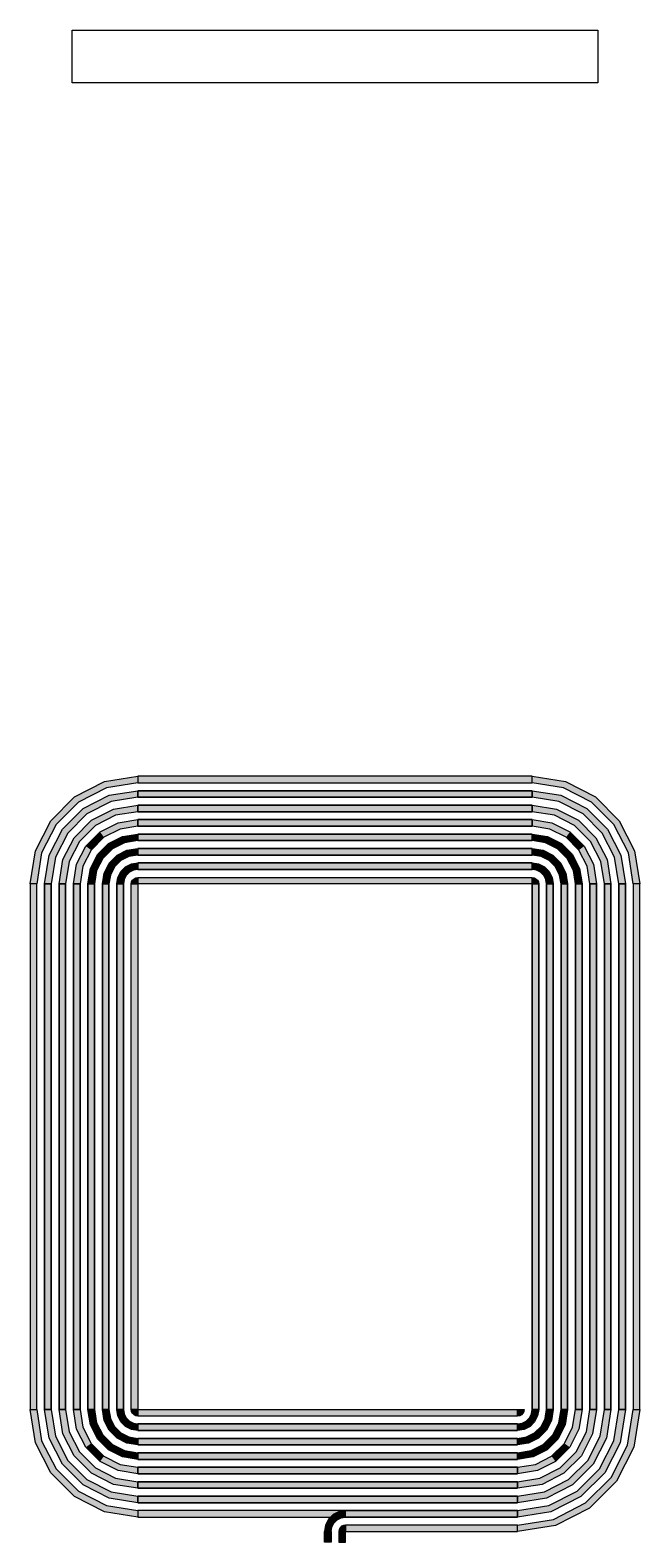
# Model space of a CAD drawing. Extents: x -200 to 7200, y -200 to 2100.
# Drawn here: x 3384 to 3616, y 1526 to 2100 of the extents above; entities that cross this region are included whole.
import ezdxf

# ---------------------------------------------------------------- set-up
doc = ezdxf.new("R2010")
doc.units = 0
doc.header["$MEASUREMENT"] = 0
doc.layers.get('0').update_dxf_attribs({"linetype": 'CONTINUOUS'})
doc.layers.add('GAP', color=1, linetype='CONTINUOUS')

# ---------------------------------------------------------------- blocks, each defined once
blk = doc.blocks.new('R2C1B')
for points in [[(3384, 1775), (3386.01, 1787.67), (3391.83, 1799.1), (3400.9, 1808.17), (3412.33, 1813.99), (3425, 1816), (3425, 1813.5), (3413.1, 1811.62), (3402.37, 1806.15), (3393.85, 1797.63), (3388.38, 1786.9), (3386.5, 1775), (3384, 1775)], [(3425, 1813.5), (3575, 1813.5), (3575, 1816), (3425, 1816), (3425, 1813.5)], [(3575, 1816), (3587.67, 1813.99), (3599.1, 1808.17), (3608.17, 1799.1), (3613.99, 1787.67), (3616, 1775), (3613.5, 1775), (3611.62, 1786.9), (3606.15, 1797.63), (3597.63, 1806.15), (3586.9, 1811.62), (3575, 1813.5), (3575, 1816)], [(3389.5, 1775), (3391.24, 1785.97), (3396.28, 1795.87), (3404.13, 1803.72), (3414.03, 1808.76), (3425, 1810.5), (3425, 1808), (3414.8, 1806.38), (3405.6, 1801.7), (3398.3, 1794.4), (3393.62, 1785.2), (3392, 1775), (3389.5, 1775)], [(3389.5, 1775), (3391.24, 1785.97), (3396.28, 1795.87), (3404.13, 1803.72), (3414.03, 1808.76), (3425, 1810.5), (3425, 1808), (3414.8, 1806.38), (3405.6, 1801.7), (3398.3, 1794.4), (3393.62, 1785.2), (3392, 1775), (3389.5, 1775)], [(3425, 1808), (3575, 1808), (3575, 1810.5), (3425, 1810.5), (3425, 1808)], [(3425, 1810.5), (3575, 1810.5), (3575, 1808), (3425, 1808), (3425, 1810.5)], [(3575, 1810.5), (3585.97, 1808.76), (3595.87, 1803.72), (3603.72, 1795.87), (3608.76, 1785.97), (3610.5, 1775), (3608, 1775), (3606.38, 1785.2), (3601.7, 1794.4), (3594.4, 1801.7), (3585.2, 1806.38), (3575, 1808), (3575, 1810.5)], [(3575, 1810.5), (3585.97, 1808.76), (3595.87, 1803.72), (3603.72, 1795.87), (3608.76, 1785.97), (3610.5, 1775), (3608, 1775), (3606.38, 1785.2), (3601.7, 1794.4), (3594.4, 1801.7), (3585.2, 1806.38), (3575, 1808), (3575, 1810.5)], [(3395, 1775), (3396.47, 1784.27), (3400.73, 1792.63), (3407.37, 1799.27), (3415.73, 1803.53), (3425, 1805), (3425, 1802.5), (3416.5, 1801.15), (3408.84, 1797.25), (3402.75, 1791.16), (3398.85, 1783.5), (3397.5, 1775), (3395, 1775)], [(3395, 1775), (3396.47, 1784.27), (3400.73, 1792.63), (3407.37, 1799.27), (3415.73, 1803.53), (3425, 1805), (3425, 1802.5), (3416.5, 1801.15), (3408.84, 1797.25), (3402.75, 1791.16), (3398.85, 1783.5), (3397.5, 1775), (3395, 1775)], [(3425, 1802.5), (3575, 1802.5), (3575, 1805), (3425, 1805), (3425, 1802.5)], [(3425, 1805), (3575, 1805), (3575, 1802.5), (3425, 1802.5), (3425, 1805)], [(3575, 1805), (3584.27, 1803.53), (3592.63, 1799.27), (3599.27, 1792.63), (3603.53, 1784.27), (3605, 1775), (3602.5, 1775), (3601.15, 1783.5), (3597.25, 1791.16), (3591.16, 1797.25), (3583.5, 1801.15), (3575, 1802.5), (3575, 1805)], [(3575, 1805), (3584.27, 1803.53), (3592.63, 1799.27), (3599.27, 1792.63), (3603.53, 1784.27), (3605, 1775), (3602.5, 1775), (3601.15, 1783.5), (3597.25, 1791.16), (3591.16, 1797.25), (3583.5, 1801.15), (3575, 1802.5), (3575, 1805)], [(3400.5, 1775), (3401.7, 1782.57), (3405.18, 1789.4), (3410.6, 1794.82), (3417.43, 1798.3), (3425, 1799.5), (3425, 1797), (3418.2, 1795.92), (3412.07, 1792.8), (3407.2, 1787.93), (3404.08, 1781.8), (3403, 1775), (3400.5, 1775)], [(3400.5, 1775), (3401.7, 1782.57), (3405.18, 1789.4), (3410.6, 1794.82), (3417.43, 1798.3), (3425, 1799.5), (3425, 1797), (3418.2, 1795.92), (3412.07, 1792.8), (3407.2, 1787.93), (3404.08, 1781.8), (3403, 1775), (3400.5, 1775)], [(3425, 1797), (3575, 1797), (3575, 1799.5), (3425, 1799.5), (3425, 1797)], [(3425, 1799.5), (3575, 1799.5), (3575, 1797), (3425, 1797), (3425, 1799.5)], [(3575, 1799.5), (3582.57, 1798.3), (3589.4, 1794.82), (3594.82, 1789.4), (3598.3, 1782.57), (3599.5, 1775), (3597, 1775), (3595.92, 1781.8), (3592.8, 1787.93), (3587.93, 1792.8), (3581.8, 1795.92), (3575, 1797), (3575, 1799.5)], [(3575, 1799.5), (3582.57, 1798.3), (3589.4, 1794.82), (3594.82, 1789.4), (3598.3, 1782.57), (3599.5, 1775), (3597, 1775), (3595.92, 1781.8), (3592.8, 1787.93), (3587.93, 1792.8), (3581.8, 1795.92), (3575, 1797), (3575, 1799.5)], [(3406, 1775), (3406.93, 1780.87), (3409.63, 1786.17), (3413.83, 1790.37), (3419.13, 1793.07), (3425, 1794), (3425, 1791.5), (3419.9, 1790.69), (3415.3, 1788.35), (3411.65, 1784.7), (3409.31, 1780.1), (3408.5, 1775), (3406, 1775)], [(3406, 1775), (3406.93, 1780.87), (3409.63, 1786.17), (3413.83, 1790.37), (3419.13, 1793.07), (3425, 1794), (3425, 1791.5), (3419.9, 1790.69), (3415.3, 1788.35), (3411.65, 1784.7), (3409.31, 1780.1), (3408.5, 1775), (3406, 1775)], [(3425, 1791.5), (3575, 1791.5), (3575, 1794), (3425, 1794), (3425, 1791.5)], [(3425, 1794), (3575, 1794), (3575, 1791.5), (3425, 1791.5), (3425, 1794)], [(3575, 1794), (3580.87, 1793.07), (3586.17, 1790.37), (3590.37, 1786.17), (3593.07, 1780.87), (3594, 1775), (3591.5, 1775), (3590.69, 1780.1), (3588.35, 1784.7), (3584.7, 1788.35), (3580.1, 1790.69), (3575, 1791.5), (3575, 1794)], [(3575, 1794), (3580.87, 1793.07), (3586.17, 1790.37), (3590.37, 1786.17), (3593.07, 1780.87), (3594, 1775), (3591.5, 1775), (3590.69, 1780.1), (3588.35, 1784.7), (3584.7, 1788.35), (3580.1, 1790.69), (3575, 1791.5), (3575, 1794)], [(3411.5, 1775), (3412.16, 1779.17), (3414.08, 1782.94), (3417.06, 1785.92), (3420.83, 1787.84), (3425, 1788.5), (3425, 1786), (3421.6, 1785.46), (3418.53, 1783.9), (3416.1, 1781.47), (3414.54, 1778.4), (3414, 1775), (3411.5, 1775)], [(3411.5, 1775), (3412.16, 1779.17), (3414.08, 1782.94), (3417.06, 1785.92), (3420.83, 1787.84), (3425, 1788.5), (3425, 1786), (3421.6, 1785.46), (3418.53, 1783.9), (3416.1, 1781.47), (3414.54, 1778.4), (3414, 1775), (3411.5, 1775)], [(3425, 1786), (3575, 1786), (3575, 1788.5), (3425, 1788.5), (3425, 1786)], [(3425, 1788.5), (3575, 1788.5), (3575, 1786), (3425, 1786), (3425, 1788.5)], [(3575, 1788.5), (3579.17, 1787.84), (3582.94, 1785.92), (3585.92, 1782.94), (3587.84, 1779.17), (3588.5, 1775), (3586, 1775), (3585.46, 1778.4), (3583.9, 1781.47), (3581.47, 1783.9), (3578.4, 1785.46), (3575, 1786), (3575, 1788.5)], [(3575, 1788.5), (3579.17, 1787.84), (3582.94, 1785.92), (3585.92, 1782.94), (3587.84, 1779.17), (3588.5, 1775), (3586, 1775), (3585.46, 1778.4), (3583.9, 1781.47), (3581.47, 1783.9), (3578.4, 1785.46), (3575, 1786), (3575, 1788.5)], [(3417, 1775), (3417.39, 1777.47), (3418.53, 1779.7), (3420.3, 1781.47), (3422.53, 1782.61), (3425, 1783), (3425, 1780.5), (3423.3, 1780.23), (3421.77, 1779.45), (3420.55, 1778.23), (3419.77, 1776.7), (3419.5, 1775), (3417, 1775)], [(3417, 1775), (3417.39, 1777.47), (3418.53, 1779.7), (3420.3, 1781.47), (3422.53, 1782.61), (3425, 1783), (3425, 1780.5), (3423.3, 1780.23), (3421.77, 1779.45), (3420.55, 1778.23), (3419.77, 1776.7), (3419.5, 1775), (3417, 1775)], [(3425, 1780.5), (3575, 1780.5), (3575, 1783), (3425, 1783), (3425, 1780.5)], [(3425, 1783), (3575, 1783), (3575, 1780.5), (3425, 1780.5), (3425, 1783)], [(3575, 1783), (3577.47, 1782.61), (3579.7, 1781.47), (3581.47, 1779.7), (3582.61, 1777.47), (3583, 1775), (3580.5, 1775), (3580.23, 1776.7), (3579.45, 1778.23), (3578.23, 1779.45), (3576.7, 1780.23), (3575, 1780.5), (3575, 1783)], [(3575, 1783), (3577.47, 1782.61), (3579.7, 1781.47), (3581.47, 1779.7), (3582.61, 1777.47), (3583, 1775), (3580.5, 1775), (3580.23, 1776.7), (3579.45, 1778.23), (3578.23, 1779.45), (3576.7, 1780.23), (3575, 1780.5), (3575, 1783)], [(3386.5, 1575), (3386.5, 1775), (3384, 1775), (3384, 1575), (3386.5, 1575)], [(3392, 1575), (3392, 1775), (3389.5, 1775), (3389.5, 1575), (3392, 1575)], [(3389.5, 1575), (3389.5, 1775), (3392, 1775), (3392, 1575), (3389.5, 1575)], [(3397.5, 1575), (3397.5, 1775), (3395, 1775), (3395, 1575), (3397.5, 1575)], [(3395, 1575), (3395, 1775), (3397.5, 1775), (3397.5, 1575), (3395, 1575)], [(3403, 1575), (3403, 1775), (3400.5, 1775), (3400.5, 1575), (3403, 1575)], [(3400.5, 1575), (3400.5, 1775), (3403, 1775), (3403, 1575), (3400.5, 1575)], [(3408.5, 1575), (3408.5, 1775), (3406, 1775), (3406, 1575), (3408.5, 1575)], [(3406, 1575), (3406, 1775), (3408.5, 1775), (3408.5, 1575), (3406, 1575)], [(3414, 1575), (3414, 1775), (3411.5, 1775), (3411.5, 1575), (3414, 1575)], [(3411.5, 1575), (3411.5, 1775), (3414, 1775), (3414, 1575), (3411.5, 1575)], [(3419.5, 1575), (3419.5, 1775), (3417, 1775), (3417, 1575), (3419.5, 1575)], [(3417, 1575), (3417, 1775), (3419.5, 1775), (3419.5, 1575), (3417, 1575)], [(3422.5, 1775), (3422.62, 1775.77), (3422.98, 1776.47), (3423.53, 1777.02), (3424.23, 1777.38), (3425, 1777.5), (3425, 1775), (3425, 1775), (3425, 1775), (3425, 1775), (3425, 1775), (3425, 1775), (3422.5, 1775)], [(3425, 1775), (3425, 1575), (3422.5, 1575), (3422.5, 1775), (3425, 1775)], [(3422.5, 1575), (3422.5, 1775), (3425, 1775), (3425, 1575), (3422.5, 1575)], [(3425, 1777.5), (3575, 1777.5), (3575, 1775), (3425, 1775), (3425, 1777.5)], [(3575, 1777.5), (3575.77, 1777.38), (3576.47, 1777.02), (3577.02, 1776.47), (3577.38, 1775.77), (3577.5, 1775), (3575, 1775), (3575, 1775), (3575, 1775), (3575, 1775), (3575, 1775), (3575, 1775), (3575, 1777.5)], [(3575, 1775), (3575, 1575), (3577.5, 1575), (3577.5, 1775), (3575, 1775)], [(3577.5, 1775), (3577.5, 1575), (3575, 1575), (3575, 1775), (3577.5, 1775)], [(3580.5, 1775), (3580.5, 1575), (3583, 1575), (3583, 1775), (3580.5, 1775)], [(3583, 1775), (3583, 1575), (3580.5, 1575), (3580.5, 1775), (3583, 1775)], [(3586, 1775), (3586, 1575), (3588.5, 1575), (3588.5, 1775), (3586, 1775)], [(3588.5, 1775), (3588.5, 1575), (3586, 1575), (3586, 1775), (3588.5, 1775)], [(3591.5, 1775), (3591.5, 1575), (3594, 1575), (3594, 1775), (3591.5, 1775)], [(3594, 1775), (3594, 1575), (3591.5, 1575), (3591.5, 1775), (3594, 1775)], [(3597, 1775), (3597, 1575), (3599.5, 1575), (3599.5, 1775), (3597, 1775)], [(3599.5, 1775), (3599.5, 1575), (3597, 1575), (3597, 1775), (3599.5, 1775)], [(3602.5, 1775), (3602.5, 1575), (3605, 1575), (3605, 1775), (3602.5, 1775)], [(3605, 1775), (3605, 1575), (3602.5, 1575), (3602.5, 1775), (3605, 1775)], [(3608, 1775), (3608, 1575), (3610.5, 1575), (3610.5, 1775), (3608, 1775)], [(3610.5, 1775), (3610.5, 1575), (3608, 1575), (3608, 1775), (3610.5, 1775)], [(3613.5, 1775), (3613.5, 1575), (3616, 1575), (3616, 1775), (3613.5, 1775)], [(3425, 1534), (3412.33, 1536.01), (3400.9, 1541.83), (3391.83, 1550.9), (3386.01, 1562.33), (3384, 1575), (3386.5, 1575), (3388.38, 1563.1), (3393.85, 1552.37), (3402.37, 1543.85), (3413.1, 1538.38), (3425, 1536.5), (3425, 1534)], [(3425, 1539.5), (3414.03, 1541.24), (3404.13, 1546.28), (3396.28, 1554.13), (3391.24, 1564.03), (3389.5, 1575), (3392, 1575), (3393.62, 1564.8), (3398.3, 1555.6), (3405.6, 1548.3), (3414.8, 1543.62), (3425, 1542), (3425, 1539.5)], [(3425, 1539.5), (3414.03, 1541.24), (3404.13, 1546.28), (3396.28, 1554.13), (3391.24, 1564.03), (3389.5, 1575), (3392, 1575), (3393.62, 1564.8), (3398.3, 1555.6), (3405.6, 1548.3), (3414.8, 1543.62), (3425, 1542), (3425, 1539.5)], [(3425, 1545), (3415.73, 1546.47), (3407.37, 1550.73), (3400.73, 1557.37), (3396.47, 1565.73), (3395, 1575), (3397.5, 1575), (3398.85, 1566.5), (3402.75, 1558.84), (3408.84, 1552.75), (3416.5, 1548.85), (3425, 1547.5), (3425, 1545)], [(3425, 1545), (3415.73, 1546.47), (3407.37, 1550.73), (3400.73, 1557.37), (3396.47, 1565.73), (3395, 1575), (3397.5, 1575), (3398.85, 1566.5), (3402.75, 1558.84), (3408.84, 1552.75), (3416.5, 1548.85), (3425, 1547.5), (3425, 1545)], [(3425, 1550.5), (3417.43, 1551.7), (3410.6, 1555.18), (3405.18, 1560.6), (3401.7, 1567.43), (3400.5, 1575), (3403, 1575), (3404.08, 1568.2), (3407.2, 1562.07), (3412.07, 1557.2), (3418.2, 1554.08), (3425, 1553), (3425, 1550.5)], [(3425, 1550.5), (3417.43, 1551.7), (3410.6, 1555.18), (3405.18, 1560.6), (3401.7, 1567.43), (3400.5, 1575), (3403, 1575), (3404.08, 1568.2), (3407.2, 1562.07), (3412.07, 1557.2), (3418.2, 1554.08), (3425, 1553), (3425, 1550.5)], [(3425, 1556), (3419.13, 1556.93), (3413.83, 1559.63), (3409.63, 1563.83), (3406.93, 1569.13), (3406, 1575), (3408.5, 1575), (3409.31, 1569.9), (3411.65, 1565.3), (3415.3, 1561.65), (3419.9, 1559.31), (3425, 1558.5), (3425, 1556)], [(3425, 1556), (3419.13, 1556.93), (3413.83, 1559.63), (3409.63, 1563.83), (3406.93, 1569.13), (3406, 1575), (3408.5, 1575), (3409.31, 1569.9), (3411.65, 1565.3), (3415.3, 1561.65), (3419.9, 1559.31), (3425, 1558.5), (3425, 1556)], [(3425, 1561.5), (3420.83, 1562.16), (3417.06, 1564.08), (3414.08, 1567.06), (3412.16, 1570.83), (3411.5, 1575), (3414, 1575), (3414.54, 1571.6), (3416.1, 1568.53), (3418.53, 1566.1), (3421.6, 1564.54), (3425, 1564), (3425, 1561.5)], [(3425, 1561.5), (3420.83, 1562.16), (3417.06, 1564.08), (3414.08, 1567.06), (3412.16, 1570.83), (3411.5, 1575), (3414, 1575), (3414.54, 1571.6), (3416.1, 1568.53), (3418.53, 1566.1), (3421.6, 1564.54), (3425, 1564), (3425, 1561.5)], [(3425, 1567), (3422.53, 1567.39), (3420.3, 1568.53), (3418.53, 1570.3), (3417.39, 1572.53), (3417, 1575), (3419.5, 1575), (3419.77, 1573.3), (3420.55, 1571.77), (3421.77, 1570.55), (3423.3, 1569.77), (3425, 1569.5), (3425, 1567)], [(3425, 1567), (3422.53, 1567.39), (3420.3, 1568.53), (3418.53, 1570.3), (3417.39, 1572.53), (3417, 1575), (3419.5, 1575), (3419.77, 1573.3), (3420.55, 1571.77), (3421.77, 1570.55), (3423.3, 1569.77), (3425, 1569.5), (3425, 1567)], [(3425, 1572.5), (3424.23, 1572.62), (3423.53, 1572.98), (3422.98, 1573.53), (3422.62, 1574.23), (3422.5, 1575), (3425, 1575), (3425, 1575), (3425, 1575), (3425, 1575), (3425, 1575), (3425, 1575), (3425, 1572.5)], [(3569.5, 1572.5), (3425, 1572.5), (3425, 1575), (3569.5, 1575), (3569.5, 1572.5)], [(3577.5, 1575), (3577.11, 1572.53), (3575.97, 1570.3), (3574.2, 1568.53), (3571.97, 1567.39), (3569.5, 1567), (3569.5, 1569.5), (3571.2, 1569.77), (3572.73, 1570.55), (3573.95, 1571.77), (3574.73, 1573.3), (3575, 1575), (3577.5, 1575)], [(3572, 1575), (3571.88, 1574.23), (3571.52, 1573.53), (3570.97, 1572.98), (3570.27, 1572.62), (3569.5, 1572.5), (3569.5, 1575), (3569.5, 1575), (3569.5, 1575), (3569.5, 1575), (3569.5, 1575), (3569.5, 1575), (3572, 1575)], [(3583, 1575), (3582.34, 1570.83), (3580.42, 1567.06), (3577.44, 1564.08), (3573.67, 1562.16), (3569.5, 1561.5), (3569.5, 1564), (3572.9, 1564.54), (3575.97, 1566.1), (3578.4, 1568.53), (3579.96, 1571.6), (3580.5, 1575), (3583, 1575)], [(3577.5, 1575), (3577.11, 1572.53), (3575.97, 1570.3), (3574.2, 1568.53), (3571.97, 1567.39), (3569.5, 1567), (3569.5, 1569.5), (3571.2, 1569.77), (3572.73, 1570.55), (3573.95, 1571.77), (3574.73, 1573.3), (3575, 1575), (3577.5, 1575)], [(3588.5, 1575), (3587.57, 1569.13), (3584.87, 1563.83), (3580.67, 1559.63), (3575.37, 1556.93), (3569.5, 1556), (3569.5, 1558.5), (3574.6, 1559.31), (3579.2, 1561.65), (3582.85, 1565.3), (3585.19, 1569.9), (3586, 1575), (3588.5, 1575)], [(3583, 1575), (3582.34, 1570.83), (3580.42, 1567.06), (3577.44, 1564.08), (3573.67, 1562.16), (3569.5, 1561.5), (3569.5, 1564), (3572.9, 1564.54), (3575.97, 1566.1), (3578.4, 1568.53), (3579.96, 1571.6), (3580.5, 1575), (3583, 1575)], [(3594, 1575), (3592.8, 1567.43), (3589.32, 1560.6), (3583.9, 1555.18), (3577.07, 1551.7), (3569.5, 1550.5), (3569.5, 1553), (3576.3, 1554.08), (3582.43, 1557.2), (3587.3, 1562.07), (3590.42, 1568.2), (3591.5, 1575), (3594, 1575)], [(3588.5, 1575), (3587.57, 1569.13), (3584.87, 1563.83), (3580.67, 1559.63), (3575.37, 1556.93), (3569.5, 1556), (3569.5, 1558.5), (3574.6, 1559.31), (3579.2, 1561.65), (3582.85, 1565.3), (3585.19, 1569.9), (3586, 1575), (3588.5, 1575)], [(3599.5, 1575), (3598.03, 1565.73), (3593.77, 1557.37), (3587.13, 1550.73), (3578.77, 1546.47), (3569.5, 1545), (3569.5, 1547.5), (3578, 1548.85), (3585.66, 1552.75), (3591.75, 1558.84), (3595.65, 1566.5), (3597, 1575), (3599.5, 1575)], [(3594, 1575), (3592.8, 1567.43), (3589.32, 1560.6), (3583.9, 1555.18), (3577.07, 1551.7), (3569.5, 1550.5), (3569.5, 1553), (3576.3, 1554.08), (3582.43, 1557.2), (3587.3, 1562.07), (3590.42, 1568.2), (3591.5, 1575), (3594, 1575)], [(3605, 1575), (3603.26, 1564.03), (3598.22, 1554.13), (3590.37, 1546.28), (3580.47, 1541.24), (3569.5, 1539.5), (3569.5, 1542), (3579.7, 1543.62), (3588.9, 1548.3), (3596.2, 1555.6), (3600.88, 1564.8), (3602.5, 1575), (3605, 1575)], [(3599.5, 1575), (3598.03, 1565.73), (3593.77, 1557.37), (3587.13, 1550.73), (3578.77, 1546.47), (3569.5, 1545), (3569.5, 1547.5), (3578, 1548.85), (3585.66, 1552.75), (3591.75, 1558.84), (3595.65, 1566.5), (3597, 1575), (3599.5, 1575)], [(3610.5, 1575), (3608.49, 1562.33), (3602.67, 1550.9), (3593.6, 1541.83), (3582.17, 1536.01), (3569.5, 1534), (3569.5, 1536.5), (3581.4, 1538.38), (3592.13, 1543.85), (3600.65, 1552.37), (3606.12, 1563.1), (3608, 1575), (3610.5, 1575)], [(3605, 1575), (3603.26, 1564.03), (3598.22, 1554.13), (3590.37, 1546.28), (3580.47, 1541.24), (3569.5, 1539.5), (3569.5, 1542), (3579.7, 1543.62), (3588.9, 1548.3), (3596.2, 1555.6), (3600.88, 1564.8), (3602.5, 1575), (3605, 1575)], [(3616, 1575), (3613.72, 1560.63), (3607.12, 1547.67), (3596.83, 1537.38), (3583.87, 1530.78), (3569.5, 1528.5), (3569.5, 1531), (3583.1, 1533.15), (3595.36, 1539.4), (3605.1, 1549.14), (3611.35, 1561.4), (3613.5, 1575), (3616, 1575)], [(3610.5, 1575), (3608.49, 1562.33), (3602.67, 1550.9), (3593.6, 1541.83), (3582.17, 1536.01), (3569.5, 1534), (3569.5, 1536.5), (3581.4, 1538.38), (3592.13, 1543.85), (3600.65, 1552.37), (3606.12, 1563.1), (3608, 1575), (3610.5, 1575)], [(3569.5, 1569.5), (3425, 1569.5), (3425, 1567), (3569.5, 1567), (3569.5, 1569.5)], [(3569.5, 1567), (3425, 1567), (3425, 1569.5), (3569.5, 1569.5), (3569.5, 1567)], [(3569.5, 1564), (3425, 1564), (3425, 1561.5), (3569.5, 1561.5), (3569.5, 1564)], [(3569.5, 1561.5), (3425, 1561.5), (3425, 1564), (3569.5, 1564), (3569.5, 1561.5)], [(3569.5, 1558.5), (3425, 1558.5), (3425, 1556), (3569.5, 1556), (3569.5, 1558.5)], [(3569.5, 1556), (3425, 1556), (3425, 1558.5), (3569.5, 1558.5), (3569.5, 1556)], [(3569.5, 1553), (3425, 1553), (3425, 1550.5), (3569.5, 1550.5), (3569.5, 1553)], [(3569.5, 1550.5), (3425, 1550.5), (3425, 1553), (3569.5, 1553), (3569.5, 1550.5)], [(3569.5, 1547.5), (3425, 1547.5), (3425, 1545), (3569.5, 1545), (3569.5, 1547.5)], [(3569.5, 1545), (3425, 1545), (3425, 1547.5), (3569.5, 1547.5), (3569.5, 1545)], [(3569.5, 1542), (3425, 1542), (3425, 1539.5), (3569.5, 1539.5), (3569.5, 1542)], [(3569.5, 1539.5), (3425, 1539.5), (3425, 1542), (3569.5, 1542), (3569.5, 1539.5)], [(3569.5, 1536.5), (3425, 1536.5), (3425, 1534), (3569.5, 1534), (3569.5, 1536.5)], [(3504, 1536.5), (3501.53, 1536.11), (3499.3, 1534.97), (3497.53, 1533.2), (3496.39, 1530.97), (3496, 1528.5), (3498.5, 1528.5), (3498.77, 1530.2), (3499.55, 1531.73), (3500.77, 1532.95), (3502.3, 1533.73), (3504, 1534), (3504, 1536.5)], [(3569.5, 1534), (3504, 1534), (3504, 1536.5), (3569.5, 1536.5), (3569.5, 1534)], [(3498.5, 1528.5), (3498.5, 1524.5), (3496, 1524.5), (3496, 1528.5), (3498.5, 1528.5)], [(3504, 1531), (3503.23, 1530.88), (3502.53, 1530.52), (3501.98, 1529.97), (3501.62, 1529.27), (3501.5, 1528.5), (3504, 1528.5), (3504, 1528.5), (3504, 1528.5), (3504, 1528.5), (3504, 1528.5), (3504, 1528.5), (3504, 1531)], [(3501.5, 1528.5), (3501.5, 1524.5), (3504, 1524.5), (3504, 1528.5), (3501.5, 1528.5)], [(3569.5, 1531), (3504, 1531), (3504, 1528.5), (3569.5, 1528.5), (3569.5, 1531)]]:
    blk.add_lwpolyline(points)
for points in [[(3402.37, 1806.15), (3400.9, 1808.17), (3413.1, 1811.62), (3412.33, 1813.99)], [(3413.1, 1811.62), (3412.33, 1813.99), (3425, 1813.5), (3425, 1816)], [(3425, 1813.5), (3575, 1813.5), (3425, 1816), (3575, 1816)], [(3575, 1813.5), (3575, 1816), (3586.9, 1811.62), (3587.67, 1813.99)], [(3586.9, 1811.62), (3587.67, 1813.99), (3597.63, 1806.15), (3599.1, 1808.17)], [(3393.85, 1797.63), (3391.83, 1799.1), (3402.37, 1806.15), (3400.9, 1808.17)], [(3405.6, 1801.7), (3404.13, 1803.72), (3414.8, 1806.38), (3414.03, 1808.76)], [(3405.6, 1801.7), (3404.13, 1803.72), (3414.8, 1806.38), (3414.03, 1808.76)], [(3414.8, 1806.38), (3414.03, 1808.76), (3425, 1808), (3425, 1810.5)], [(3414.8, 1806.38), (3414.03, 1808.76), (3425, 1808), (3425, 1810.5)], [(3425, 1808), (3575, 1808), (3425, 1810.5), (3575, 1810.5)], [(3425, 1810.5), (3575, 1810.5), (3425, 1808), (3575, 1808)], [(3575, 1808), (3575, 1810.5), (3585.2, 1806.38), (3585.97, 1808.76)], [(3575, 1808), (3575, 1810.5), (3585.2, 1806.38), (3585.97, 1808.76)], [(3585.2, 1806.38), (3585.97, 1808.76), (3594.4, 1801.7), (3595.87, 1803.72)], [(3585.2, 1806.38), (3585.97, 1808.76), (3594.4, 1801.7), (3595.87, 1803.72)], [(3597.63, 1806.15), (3599.1, 1808.17), (3606.15, 1797.63), (3608.17, 1799.1)], [(3398.3, 1794.4), (3396.28, 1795.87), (3405.6, 1801.7), (3404.13, 1803.72)], [(3398.3, 1794.4), (3396.28, 1795.87), (3405.6, 1801.7), (3404.13, 1803.72)], [(3408.84, 1797.25), (3407.37, 1799.27), (3416.5, 1801.15), (3415.73, 1803.53)], [(3408.84, 1797.25), (3407.37, 1799.27), (3416.5, 1801.15), (3415.73, 1803.53)], [(3416.5, 1801.15), (3415.73, 1803.53), (3425, 1802.5), (3425, 1805)], [(3416.5, 1801.15), (3415.73, 1803.53), (3425, 1802.5), (3425, 1805)], [(3425, 1802.5), (3575, 1802.5), (3425, 1805), (3575, 1805)], [(3425, 1805), (3575, 1805), (3425, 1802.5), (3575, 1802.5)], [(3575, 1802.5), (3575, 1805), (3583.5, 1801.15), (3584.27, 1803.53)], [(3575, 1802.5), (3575, 1805), (3583.5, 1801.15), (3584.27, 1803.53)], [(3583.5, 1801.15), (3584.27, 1803.53), (3591.16, 1797.25), (3592.63, 1799.27)], [(3583.5, 1801.15), (3584.27, 1803.53), (3591.16, 1797.25), (3592.63, 1799.27)], [(3594.4, 1801.7), (3595.87, 1803.72), (3601.7, 1794.4), (3603.72, 1795.87)], [(3594.4, 1801.7), (3595.87, 1803.72), (3601.7, 1794.4), (3603.72, 1795.87)], [(3388.38, 1786.9), (3386.01, 1787.67), (3393.85, 1797.63), (3391.83, 1799.1)], [(3393.62, 1785.2), (3391.24, 1785.97), (3398.3, 1794.4), (3396.28, 1795.87)], [(3393.62, 1785.2), (3391.24, 1785.97), (3398.3, 1794.4), (3396.28, 1795.87)], [(3402.75, 1791.16), (3400.73, 1792.63), (3408.84, 1797.25), (3407.37, 1799.27)], [(3402.75, 1791.16), (3400.73, 1792.63), (3408.84, 1797.25), (3407.37, 1799.27)], [(3412.07, 1792.8), (3410.6, 1794.82), (3418.2, 1795.92), (3417.43, 1798.3)], [(3412.07, 1792.8), (3410.6, 1794.82), (3418.2, 1795.92), (3417.43, 1798.3)], [(3418.2, 1795.92), (3417.43, 1798.3), (3425, 1797), (3425, 1799.5)], [(3418.2, 1795.92), (3417.43, 1798.3), (3425, 1797), (3425, 1799.5)], [(3425, 1797), (3575, 1797), (3425, 1799.5), (3575, 1799.5)], [(3425, 1799.5), (3575, 1799.5), (3425, 1797), (3575, 1797)], [(3575, 1797), (3575, 1799.5), (3581.8, 1795.92), (3582.57, 1798.3)], [(3575, 1797), (3575, 1799.5), (3581.8, 1795.92), (3582.57, 1798.3)], [(3581.8, 1795.92), (3582.57, 1798.3), (3587.93, 1792.8), (3589.4, 1794.82)], [(3581.8, 1795.92), (3582.57, 1798.3), (3587.93, 1792.8), (3589.4, 1794.82)], [(3591.16, 1797.25), (3592.63, 1799.27), (3597.25, 1791.16), (3599.27, 1792.63)], [(3591.16, 1797.25), (3592.63, 1799.27), (3597.25, 1791.16), (3599.27, 1792.63)], [(3601.7, 1794.4), (3603.72, 1795.87), (3606.38, 1785.2), (3608.76, 1785.97)], [(3601.7, 1794.4), (3603.72, 1795.87), (3606.38, 1785.2), (3608.76, 1785.97)], [(3606.15, 1797.63), (3608.17, 1799.1), (3611.62, 1786.9), (3613.99, 1787.67)], [(3398.85, 1783.5), (3396.47, 1784.27), (3402.75, 1791.16), (3400.73, 1792.63)], [(3398.85, 1783.5), (3396.47, 1784.27), (3402.75, 1791.16), (3400.73, 1792.63)], [(3404.08, 1781.8), (3401.7, 1782.57), (3407.2, 1787.93), (3405.18, 1789.4)], [(3404.08, 1781.8), (3401.7, 1782.57), (3407.2, 1787.93), (3405.18, 1789.4)], [(3407.2, 1787.93), (3405.18, 1789.4), (3412.07, 1792.8), (3410.6, 1794.82)], [(3407.2, 1787.93), (3405.18, 1789.4), (3412.07, 1792.8), (3410.6, 1794.82)], [(3411.65, 1784.7), (3409.63, 1786.17), (3415.3, 1788.35), (3413.83, 1790.37)], [(3411.65, 1784.7), (3409.63, 1786.17), (3415.3, 1788.35), (3413.83, 1790.37)], [(3415.3, 1788.35), (3413.83, 1790.37), (3419.9, 1790.69), (3419.13, 1793.07)], [(3415.3, 1788.35), (3413.83, 1790.37), (3419.9, 1790.69), (3419.13, 1793.07)], [(3419.9, 1790.69), (3419.13, 1793.07), (3425, 1791.5), (3425, 1794)], [(3419.9, 1790.69), (3419.13, 1793.07), (3425, 1791.5), (3425, 1794)], [(3425, 1791.5), (3575, 1791.5), (3425, 1794), (3575, 1794)], [(3425, 1794), (3575, 1794), (3425, 1791.5), (3575, 1791.5)], [(3575, 1791.5), (3575, 1794), (3580.1, 1790.69), (3580.87, 1793.07)], [(3575, 1791.5), (3575, 1794), (3580.1, 1790.69), (3580.87, 1793.07)], [(3580.1, 1790.69), (3580.87, 1793.07), (3584.7, 1788.35), (3586.17, 1790.37)], [(3580.1, 1790.69), (3580.87, 1793.07), (3584.7, 1788.35), (3586.17, 1790.37)], [(3584.7, 1788.35), (3586.17, 1790.37), (3588.35, 1784.7), (3590.37, 1786.17)], [(3584.7, 1788.35), (3586.17, 1790.37), (3588.35, 1784.7), (3590.37, 1786.17)], [(3587.93, 1792.8), (3589.4, 1794.82), (3592.8, 1787.93), (3594.82, 1789.4)], [(3587.93, 1792.8), (3589.4, 1794.82), (3592.8, 1787.93), (3594.82, 1789.4)], [(3592.8, 1787.93), (3594.82, 1789.4), (3595.92, 1781.8), (3598.3, 1782.57)], [(3592.8, 1787.93), (3594.82, 1789.4), (3595.92, 1781.8), (3598.3, 1782.57)], [(3597.25, 1791.16), (3599.27, 1792.63), (3601.15, 1783.5), (3603.53, 1784.27)], [(3597.25, 1791.16), (3599.27, 1792.63), (3601.15, 1783.5), (3603.53, 1784.27)], [(3386.5, 1775), (3384, 1775), (3388.38, 1786.9), (3386.01, 1787.67)], [(3392, 1775), (3389.5, 1775), (3393.62, 1785.2), (3391.24, 1785.97)], [(3392, 1775), (3389.5, 1775), (3393.62, 1785.2), (3391.24, 1785.97)], [(3397.5, 1775), (3395, 1775), (3398.85, 1783.5), (3396.47, 1784.27)], [(3397.5, 1775), (3395, 1775), (3398.85, 1783.5), (3396.47, 1784.27)], [(3409.31, 1780.1), (3406.93, 1780.87), (3411.65, 1784.7), (3409.63, 1786.17)], [(3409.31, 1780.1), (3406.93, 1780.87), (3411.65, 1784.7), (3409.63, 1786.17)], [(3416.1, 1781.47), (3414.08, 1782.94), (3418.53, 1783.9), (3417.06, 1785.92)], [(3416.1, 1781.47), (3414.08, 1782.94), (3418.53, 1783.9), (3417.06, 1785.92)], [(3418.53, 1783.9), (3417.06, 1785.92), (3421.6, 1785.46), (3420.83, 1787.84)], [(3418.53, 1783.9), (3417.06, 1785.92), (3421.6, 1785.46), (3420.83, 1787.84)], [(3421.6, 1785.46), (3420.83, 1787.84), (3425, 1786), (3425, 1788.5)], [(3421.6, 1785.46), (3420.83, 1787.84), (3425, 1786), (3425, 1788.5)], [(3425, 1786), (3575, 1786), (3425, 1788.5), (3575, 1788.5)], [(3425, 1788.5), (3575, 1788.5), (3425, 1786), (3575, 1786)], [(3575, 1786), (3575, 1788.5), (3578.4, 1785.46), (3579.17, 1787.84)], [(3575, 1786), (3575, 1788.5), (3578.4, 1785.46), (3579.17, 1787.84)], [(3578.4, 1785.46), (3579.17, 1787.84), (3581.47, 1783.9), (3582.94, 1785.92)], [(3578.4, 1785.46), (3579.17, 1787.84), (3581.47, 1783.9), (3582.94, 1785.92)], [(3581.47, 1783.9), (3582.94, 1785.92), (3583.9, 1781.47), (3585.92, 1782.94)], [(3581.47, 1783.9), (3582.94, 1785.92), (3583.9, 1781.47), (3585.92, 1782.94)], [(3588.35, 1784.7), (3590.37, 1786.17), (3590.69, 1780.1), (3593.07, 1780.87)], [(3588.35, 1784.7), (3590.37, 1786.17), (3590.69, 1780.1), (3593.07, 1780.87)], [(3601.15, 1783.5), (3603.53, 1784.27), (3602.5, 1775), (3605, 1775)], [(3601.15, 1783.5), (3603.53, 1784.27), (3602.5, 1775), (3605, 1775)], [(3606.38, 1785.2), (3608.76, 1785.97), (3608, 1775), (3610.5, 1775)], [(3606.38, 1785.2), (3608.76, 1785.97), (3608, 1775), (3610.5, 1775)], [(3611.62, 1786.9), (3613.99, 1787.67), (3613.5, 1775), (3616, 1775)], [(3403, 1775), (3400.5, 1775), (3404.08, 1781.8), (3401.7, 1782.57)], [(3403, 1775), (3400.5, 1775), (3404.08, 1781.8), (3401.7, 1782.57)], [(3408.5, 1775), (3406, 1775), (3409.31, 1780.1), (3406.93, 1780.87)], [(3408.5, 1775), (3406, 1775), (3409.31, 1780.1), (3406.93, 1780.87)], [(3414, 1775), (3411.5, 1775), (3414.54, 1778.4), (3412.16, 1779.17)], [(3414, 1775), (3411.5, 1775), (3414.54, 1778.4), (3412.16, 1779.17)], [(3414.54, 1778.4), (3412.16, 1779.17), (3416.1, 1781.47), (3414.08, 1782.94)], [(3414.54, 1778.4), (3412.16, 1779.17), (3416.1, 1781.47), (3414.08, 1782.94)], [(3419.77, 1776.7), (3417.39, 1777.47), (3420.55, 1778.23), (3418.53, 1779.7)], [(3419.77, 1776.7), (3417.39, 1777.47), (3420.55, 1778.23), (3418.53, 1779.7)], [(3420.55, 1778.23), (3418.53, 1779.7), (3421.77, 1779.45), (3420.3, 1781.47)], [(3420.55, 1778.23), (3418.53, 1779.7), (3421.77, 1779.45), (3420.3, 1781.47)], [(3421.77, 1779.45), (3420.3, 1781.47), (3423.3, 1780.23), (3422.53, 1782.61)], [(3421.77, 1779.45), (3420.3, 1781.47), (3423.3, 1780.23), (3422.53, 1782.61)], [(3423.3, 1780.23), (3422.53, 1782.61), (3425, 1780.5), (3425, 1783)], [(3423.3, 1780.23), (3422.53, 1782.61), (3425, 1780.5), (3425, 1783)], [(3425, 1780.5), (3575, 1780.5), (3425, 1783), (3575, 1783)], [(3425, 1783), (3575, 1783), (3425, 1780.5), (3575, 1780.5)], [(3575, 1780.5), (3575, 1783), (3576.7, 1780.23), (3577.47, 1782.61)], [(3575, 1780.5), (3575, 1783), (3576.7, 1780.23), (3577.47, 1782.61)], [(3576.7, 1780.23), (3577.47, 1782.61), (3578.23, 1779.45), (3579.7, 1781.47)], [(3576.7, 1780.23), (3577.47, 1782.61), (3578.23, 1779.45), (3579.7, 1781.47)], [(3578.23, 1779.45), (3579.7, 1781.47), (3579.45, 1778.23), (3581.47, 1779.7)], [(3578.23, 1779.45), (3579.7, 1781.47), (3579.45, 1778.23), (3581.47, 1779.7)], [(3579.45, 1778.23), (3581.47, 1779.7), (3580.23, 1776.7), (3582.61, 1777.47)], [(3579.45, 1778.23), (3581.47, 1779.7), (3580.23, 1776.7), (3582.61, 1777.47)], [(3583.9, 1781.47), (3585.92, 1782.94), (3585.46, 1778.4), (3587.84, 1779.17)], [(3583.9, 1781.47), (3585.92, 1782.94), (3585.46, 1778.4), (3587.84, 1779.17)], [(3585.46, 1778.4), (3587.84, 1779.17), (3586, 1775), (3588.5, 1775)], [(3585.46, 1778.4), (3587.84, 1779.17), (3586, 1775), (3588.5, 1775)], [(3590.69, 1780.1), (3593.07, 1780.87), (3591.5, 1775), (3594, 1775)], [(3590.69, 1780.1), (3593.07, 1780.87), (3591.5, 1775), (3594, 1775)], [(3595.92, 1781.8), (3598.3, 1782.57), (3597, 1775), (3599.5, 1775)], [(3595.92, 1781.8), (3598.3, 1782.57), (3597, 1775), (3599.5, 1775)], [(3386.5, 1575), (3386.5, 1775), (3384, 1575), (3384, 1775)], [(3392, 1575), (3392, 1775), (3389.5, 1575), (3389.5, 1775)], [(3389.5, 1575), (3389.5, 1775), (3392, 1575), (3392, 1775)], [(3397.5, 1575), (3397.5, 1775), (3395, 1575), (3395, 1775)], [(3395, 1575), (3395, 1775), (3397.5, 1575), (3397.5, 1775)], [(3403, 1575), (3403, 1775), (3400.5, 1575), (3400.5, 1775)], [(3400.5, 1575), (3400.5, 1775), (3403, 1575), (3403, 1775)], [(3408.5, 1575), (3408.5, 1775), (3406, 1575), (3406, 1775)], [(3406, 1575), (3406, 1775), (3408.5, 1575), (3408.5, 1775)], [(3414, 1575), (3414, 1775), (3411.5, 1575), (3411.5, 1775)], [(3411.5, 1575), (3411.5, 1775), (3414, 1575), (3414, 1775)], [(3419.5, 1775), (3417, 1775), (3419.77, 1776.7), (3417.39, 1777.47)], [(3419.5, 1775), (3417, 1775), (3419.77, 1776.7), (3417.39, 1777.47)], [(3419.5, 1575), (3419.5, 1775), (3417, 1575), (3417, 1775)], [(3417, 1575), (3417, 1775), (3419.5, 1575), (3419.5, 1775)], [(3425, 1775), (3422.5, 1775), (3425, 1775), (3422.62, 1775.77)], [(3425, 1775), (3425, 1575), (3422.5, 1775), (3422.5, 1575)], [(3422.5, 1575), (3422.5, 1775), (3425, 1575), (3425, 1775)], [(3425, 1775), (3422.62, 1775.77), (3425, 1775), (3422.98, 1776.47)], [(3425, 1775), (3422.98, 1776.47), (3425, 1775), (3423.53, 1777.02)], [(3425, 1775), (3423.53, 1777.02), (3425, 1775), (3424.23, 1777.38)], [(3425, 1775), (3424.23, 1777.38), (3425, 1775), (3425, 1777.5)], [(3425, 1777.5), (3575, 1777.5), (3425, 1775), (3575, 1775)], [(3575, 1775), (3575, 1777.5), (3575, 1775), (3575.77, 1777.38)], [(3575, 1775), (3575.77, 1777.38), (3575, 1775), (3576.47, 1777.02)], [(3575, 1775), (3576.47, 1777.02), (3575, 1775), (3577.02, 1776.47)], [(3575, 1775), (3577.02, 1776.47), (3575, 1775), (3577.38, 1775.77)], [(3575, 1775), (3577.38, 1775.77), (3575, 1775), (3577.5, 1775)], [(3575, 1775), (3575, 1575), (3577.5, 1775), (3577.5, 1575)], [(3577.5, 1775), (3577.5, 1575), (3575, 1775), (3575, 1575)], [(3580.23, 1776.7), (3582.61, 1777.47), (3580.5, 1775), (3583, 1775)], [(3580.23, 1776.7), (3582.61, 1777.47), (3580.5, 1775), (3583, 1775)], [(3580.5, 1775), (3580.5, 1575), (3583, 1775), (3583, 1575)], [(3583, 1775), (3583, 1575), (3580.5, 1775), (3580.5, 1575)], [(3586, 1775), (3586, 1575), (3588.5, 1775), (3588.5, 1575)], [(3588.5, 1775), (3588.5, 1575), (3586, 1775), (3586, 1575)], [(3591.5, 1775), (3591.5, 1575), (3594, 1775), (3594, 1575)], [(3594, 1775), (3594, 1575), (3591.5, 1775), (3591.5, 1575)], [(3597, 1775), (3597, 1575), (3599.5, 1775), (3599.5, 1575)], [(3599.5, 1775), (3599.5, 1575), (3597, 1775), (3597, 1575)], [(3602.5, 1775), (3602.5, 1575), (3605, 1775), (3605, 1575)], [(3605, 1775), (3605, 1575), (3602.5, 1775), (3602.5, 1575)], [(3608, 1775), (3608, 1575), (3610.5, 1775), (3610.5, 1575)], [(3610.5, 1775), (3610.5, 1575), (3608, 1775), (3608, 1575)], [(3613.5, 1775), (3613.5, 1575), (3616, 1775), (3616, 1575)], [(3388.38, 1563.1), (3386.01, 1562.33), (3386.5, 1575), (3384, 1575)], [(3393.62, 1564.8), (3391.24, 1564.03), (3392, 1575), (3389.5, 1575)], [(3393.62, 1564.8), (3391.24, 1564.03), (3392, 1575), (3389.5, 1575)], [(3398.85, 1566.5), (3396.47, 1565.73), (3397.5, 1575), (3395, 1575)], [(3398.85, 1566.5), (3396.47, 1565.73), (3397.5, 1575), (3395, 1575)], [(3404.08, 1568.2), (3401.7, 1567.43), (3403, 1575), (3400.5, 1575)], [(3404.08, 1568.2), (3401.7, 1567.43), (3403, 1575), (3400.5, 1575)], [(3409.31, 1569.9), (3406.93, 1569.13), (3408.5, 1575), (3406, 1575)], [(3409.31, 1569.9), (3406.93, 1569.13), (3408.5, 1575), (3406, 1575)], [(3414.54, 1571.6), (3412.16, 1570.83), (3414, 1575), (3411.5, 1575)], [(3414.54, 1571.6), (3412.16, 1570.83), (3414, 1575), (3411.5, 1575)], [(3416.1, 1568.53), (3414.08, 1567.06), (3414.54, 1571.6), (3412.16, 1570.83)], [(3416.1, 1568.53), (3414.08, 1567.06), (3414.54, 1571.6), (3412.16, 1570.83)], [(3419.77, 1573.3), (3417.39, 1572.53), (3419.5, 1575), (3417, 1575)], [(3419.77, 1573.3), (3417.39, 1572.53), (3419.5, 1575), (3417, 1575)], [(3420.55, 1571.77), (3418.53, 1570.3), (3419.77, 1573.3), (3417.39, 1572.53)], [(3420.55, 1571.77), (3418.53, 1570.3), (3419.77, 1573.3), (3417.39, 1572.53)], [(3421.77, 1570.55), (3420.3, 1568.53), (3420.55, 1571.77), (3418.53, 1570.3)], [(3421.77, 1570.55), (3420.3, 1568.53), (3420.55, 1571.77), (3418.53, 1570.3)], [(3425, 1575), (3422.62, 1574.23), (3425, 1575), (3422.5, 1575)], [(3425, 1575), (3422.98, 1573.53), (3425, 1575), (3422.62, 1574.23)], [(3425, 1575), (3423.53, 1572.98), (3425, 1575), (3422.98, 1573.53)], [(3425, 1575), (3424.23, 1572.62), (3425, 1575), (3423.53, 1572.98)], [(3425, 1575), (3425, 1572.5), (3425, 1575), (3424.23, 1572.62)], [(3569.5, 1572.5), (3425, 1572.5), (3569.5, 1575), (3425, 1575)], [(3569.5, 1575), (3572, 1575), (3569.5, 1575), (3571.88, 1574.23)], [(3569.5, 1575), (3571.88, 1574.23), (3569.5, 1575), (3571.52, 1573.53)], [(3569.5, 1575), (3571.52, 1573.53), (3569.5, 1575), (3570.97, 1572.98)], [(3569.5, 1575), (3570.97, 1572.98), (3569.5, 1575), (3570.27, 1572.62)], [(3569.5, 1575), (3570.27, 1572.62), (3569.5, 1575), (3569.5, 1572.5)], [(3573.95, 1571.77), (3575.97, 1570.3), (3572.73, 1570.55), (3574.2, 1568.53)], [(3573.95, 1571.77), (3575.97, 1570.3), (3572.73, 1570.55), (3574.2, 1568.53)], [(3574.73, 1573.3), (3577.11, 1572.53), (3573.95, 1571.77), (3575.97, 1570.3)], [(3574.73, 1573.3), (3577.11, 1572.53), (3573.95, 1571.77), (3575.97, 1570.3)], [(3575, 1575), (3577.5, 1575), (3574.73, 1573.3), (3577.11, 1572.53)], [(3575, 1575), (3577.5, 1575), (3574.73, 1573.3), (3577.11, 1572.53)], [(3579.96, 1571.6), (3582.34, 1570.83), (3578.4, 1568.53), (3580.42, 1567.06)], [(3579.96, 1571.6), (3582.34, 1570.83), (3578.4, 1568.53), (3580.42, 1567.06)], [(3580.5, 1575), (3583, 1575), (3579.96, 1571.6), (3582.34, 1570.83)], [(3580.5, 1575), (3583, 1575), (3579.96, 1571.6), (3582.34, 1570.83)], [(3586, 1575), (3588.5, 1575), (3585.19, 1569.9), (3587.57, 1569.13)], [(3586, 1575), (3588.5, 1575), (3585.19, 1569.9), (3587.57, 1569.13)], [(3591.5, 1575), (3594, 1575), (3590.42, 1568.2), (3592.8, 1567.43)], [(3591.5, 1575), (3594, 1575), (3590.42, 1568.2), (3592.8, 1567.43)], [(3597, 1575), (3599.5, 1575), (3595.65, 1566.5), (3598.03, 1565.73)], [(3597, 1575), (3599.5, 1575), (3595.65, 1566.5), (3598.03, 1565.73)], [(3602.5, 1575), (3605, 1575), (3600.88, 1564.8), (3603.26, 1564.03)], [(3602.5, 1575), (3605, 1575), (3600.88, 1564.8), (3603.26, 1564.03)], [(3608, 1575), (3610.5, 1575), (3606.12, 1563.1), (3608.49, 1562.33)], [(3608, 1575), (3610.5, 1575), (3606.12, 1563.1), (3608.49, 1562.33)], [(3613.5, 1575), (3616, 1575), (3611.35, 1561.4), (3613.72, 1560.63)], [(3402.75, 1558.84), (3400.73, 1557.37), (3398.85, 1566.5), (3396.47, 1565.73)], [(3402.75, 1558.84), (3400.73, 1557.37), (3398.85, 1566.5), (3396.47, 1565.73)], [(3407.2, 1562.07), (3405.18, 1560.6), (3404.08, 1568.2), (3401.7, 1567.43)], [(3407.2, 1562.07), (3405.18, 1560.6), (3404.08, 1568.2), (3401.7, 1567.43)], [(3411.65, 1565.3), (3409.63, 1563.83), (3409.31, 1569.9), (3406.93, 1569.13)], [(3411.65, 1565.3), (3409.63, 1563.83), (3409.31, 1569.9), (3406.93, 1569.13)], [(3418.53, 1566.1), (3417.06, 1564.08), (3416.1, 1568.53), (3414.08, 1567.06)], [(3418.53, 1566.1), (3417.06, 1564.08), (3416.1, 1568.53), (3414.08, 1567.06)], [(3421.6, 1564.54), (3420.83, 1562.16), (3418.53, 1566.1), (3417.06, 1564.08)], [(3421.6, 1564.54), (3420.83, 1562.16), (3418.53, 1566.1), (3417.06, 1564.08)], [(3423.3, 1569.77), (3422.53, 1567.39), (3421.77, 1570.55), (3420.3, 1568.53)], [(3423.3, 1569.77), (3422.53, 1567.39), (3421.77, 1570.55), (3420.3, 1568.53)], [(3425, 1569.5), (3425, 1567), (3423.3, 1569.77), (3422.53, 1567.39)], [(3425, 1569.5), (3425, 1567), (3423.3, 1569.77), (3422.53, 1567.39)], [(3569.5, 1569.5), (3425, 1569.5), (3569.5, 1567), (3425, 1567)], [(3569.5, 1567), (3425, 1567), (3569.5, 1569.5), (3425, 1569.5)], [(3571.2, 1569.77), (3571.97, 1567.39), (3569.5, 1569.5), (3569.5, 1567)], [(3571.2, 1569.77), (3571.97, 1567.39), (3569.5, 1569.5), (3569.5, 1567)], [(3572.73, 1570.55), (3574.2, 1568.53), (3571.2, 1569.77), (3571.97, 1567.39)], [(3572.73, 1570.55), (3574.2, 1568.53), (3571.2, 1569.77), (3571.97, 1567.39)], [(3575.97, 1566.1), (3577.44, 1564.08), (3572.9, 1564.54), (3573.67, 1562.16)], [(3575.97, 1566.1), (3577.44, 1564.08), (3572.9, 1564.54), (3573.67, 1562.16)], [(3578.4, 1568.53), (3580.42, 1567.06), (3575.97, 1566.1), (3577.44, 1564.08)], [(3578.4, 1568.53), (3580.42, 1567.06), (3575.97, 1566.1), (3577.44, 1564.08)], [(3585.19, 1569.9), (3587.57, 1569.13), (3582.85, 1565.3), (3584.87, 1563.83)], [(3585.19, 1569.9), (3587.57, 1569.13), (3582.85, 1565.3), (3584.87, 1563.83)], [(3590.42, 1568.2), (3592.8, 1567.43), (3587.3, 1562.07), (3589.32, 1560.6)], [(3590.42, 1568.2), (3592.8, 1567.43), (3587.3, 1562.07), (3589.32, 1560.6)], [(3595.65, 1566.5), (3598.03, 1565.73), (3591.75, 1558.84), (3593.77, 1557.37)], [(3595.65, 1566.5), (3598.03, 1565.73), (3591.75, 1558.84), (3593.77, 1557.37)], [(3393.85, 1552.37), (3391.83, 1550.9), (3388.38, 1563.1), (3386.01, 1562.33)], [(3398.3, 1555.6), (3396.28, 1554.13), (3393.62, 1564.8), (3391.24, 1564.03)], [(3398.3, 1555.6), (3396.28, 1554.13), (3393.62, 1564.8), (3391.24, 1564.03)], [(3412.07, 1557.2), (3410.6, 1555.18), (3407.2, 1562.07), (3405.18, 1560.6)], [(3412.07, 1557.2), (3410.6, 1555.18), (3407.2, 1562.07), (3405.18, 1560.6)], [(3415.3, 1561.65), (3413.83, 1559.63), (3411.65, 1565.3), (3409.63, 1563.83)], [(3415.3, 1561.65), (3413.83, 1559.63), (3411.65, 1565.3), (3409.63, 1563.83)], [(3419.9, 1559.31), (3419.13, 1556.93), (3415.3, 1561.65), (3413.83, 1559.63)], [(3419.9, 1559.31), (3419.13, 1556.93), (3415.3, 1561.65), (3413.83, 1559.63)], [(3425, 1564), (3425, 1561.5), (3421.6, 1564.54), (3420.83, 1562.16)], [(3425, 1564), (3425, 1561.5), (3421.6, 1564.54), (3420.83, 1562.16)], [(3569.5, 1564), (3425, 1564), (3569.5, 1561.5), (3425, 1561.5)], [(3569.5, 1561.5), (3425, 1561.5), (3569.5, 1564), (3425, 1564)], [(3572.9, 1564.54), (3573.67, 1562.16), (3569.5, 1564), (3569.5, 1561.5)], [(3572.9, 1564.54), (3573.67, 1562.16), (3569.5, 1564), (3569.5, 1561.5)], [(3579.2, 1561.65), (3580.67, 1559.63), (3574.6, 1559.31), (3575.37, 1556.93)], [(3579.2, 1561.65), (3580.67, 1559.63), (3574.6, 1559.31), (3575.37, 1556.93)], [(3582.85, 1565.3), (3584.87, 1563.83), (3579.2, 1561.65), (3580.67, 1559.63)], [(3582.85, 1565.3), (3584.87, 1563.83), (3579.2, 1561.65), (3580.67, 1559.63)], [(3587.3, 1562.07), (3589.32, 1560.6), (3582.43, 1557.2), (3583.9, 1555.18)], [(3587.3, 1562.07), (3589.32, 1560.6), (3582.43, 1557.2), (3583.9, 1555.18)], [(3600.88, 1564.8), (3603.26, 1564.03), (3596.2, 1555.6), (3598.22, 1554.13)], [(3600.88, 1564.8), (3603.26, 1564.03), (3596.2, 1555.6), (3598.22, 1554.13)], [(3606.12, 1563.1), (3608.49, 1562.33), (3600.65, 1552.37), (3602.67, 1550.9)], [(3606.12, 1563.1), (3608.49, 1562.33), (3600.65, 1552.37), (3602.67, 1550.9)], [(3611.35, 1561.4), (3613.72, 1560.63), (3605.1, 1549.14), (3607.12, 1547.67)], [(3405.6, 1548.3), (3404.13, 1546.28), (3398.3, 1555.6), (3396.28, 1554.13)], [(3405.6, 1548.3), (3404.13, 1546.28), (3398.3, 1555.6), (3396.28, 1554.13)], [(3408.84, 1552.75), (3407.37, 1550.73), (3402.75, 1558.84), (3400.73, 1557.37)], [(3408.84, 1552.75), (3407.37, 1550.73), (3402.75, 1558.84), (3400.73, 1557.37)], [(3418.2, 1554.08), (3417.43, 1551.7), (3412.07, 1557.2), (3410.6, 1555.18)], [(3418.2, 1554.08), (3417.43, 1551.7), (3412.07, 1557.2), (3410.6, 1555.18)], [(3425, 1558.5), (3425, 1556), (3419.9, 1559.31), (3419.13, 1556.93)], [(3425, 1558.5), (3425, 1556), (3419.9, 1559.31), (3419.13, 1556.93)], [(3569.5, 1558.5), (3425, 1558.5), (3569.5, 1556), (3425, 1556)], [(3569.5, 1556), (3425, 1556), (3569.5, 1558.5), (3425, 1558.5)], [(3574.6, 1559.31), (3575.37, 1556.93), (3569.5, 1558.5), (3569.5, 1556)], [(3574.6, 1559.31), (3575.37, 1556.93), (3569.5, 1558.5), (3569.5, 1556)], [(3582.43, 1557.2), (3583.9, 1555.18), (3576.3, 1554.08), (3577.07, 1551.7)], [(3582.43, 1557.2), (3583.9, 1555.18), (3576.3, 1554.08), (3577.07, 1551.7)], [(3591.75, 1558.84), (3593.77, 1557.37), (3585.66, 1552.75), (3587.13, 1550.73)], [(3591.75, 1558.84), (3593.77, 1557.37), (3585.66, 1552.75), (3587.13, 1550.73)], [(3596.2, 1555.6), (3598.22, 1554.13), (3588.9, 1548.3), (3590.37, 1546.28)], [(3596.2, 1555.6), (3598.22, 1554.13), (3588.9, 1548.3), (3590.37, 1546.28)], [(3402.37, 1543.85), (3400.9, 1541.83), (3393.85, 1552.37), (3391.83, 1550.9)], [(3416.5, 1548.85), (3415.73, 1546.47), (3408.84, 1552.75), (3407.37, 1550.73)], [(3416.5, 1548.85), (3415.73, 1546.47), (3408.84, 1552.75), (3407.37, 1550.73)], [(3425, 1547.5), (3425, 1545), (3416.5, 1548.85), (3415.73, 1546.47)], [(3425, 1547.5), (3425, 1545), (3416.5, 1548.85), (3415.73, 1546.47)], [(3425, 1553), (3425, 1550.5), (3418.2, 1554.08), (3417.43, 1551.7)], [(3425, 1553), (3425, 1550.5), (3418.2, 1554.08), (3417.43, 1551.7)], [(3569.5, 1553), (3425, 1553), (3569.5, 1550.5), (3425, 1550.5)], [(3569.5, 1550.5), (3425, 1550.5), (3569.5, 1553), (3425, 1553)], [(3576.3, 1554.08), (3577.07, 1551.7), (3569.5, 1553), (3569.5, 1550.5)], [(3576.3, 1554.08), (3577.07, 1551.7), (3569.5, 1553), (3569.5, 1550.5)], [(3578, 1548.85), (3578.77, 1546.47), (3569.5, 1547.5), (3569.5, 1545)], [(3578, 1548.85), (3578.77, 1546.47), (3569.5, 1547.5), (3569.5, 1545)], [(3585.66, 1552.75), (3587.13, 1550.73), (3578, 1548.85), (3578.77, 1546.47)], [(3585.66, 1552.75), (3587.13, 1550.73), (3578, 1548.85), (3578.77, 1546.47)], [(3600.65, 1552.37), (3602.67, 1550.9), (3592.13, 1543.85), (3593.6, 1541.83)], [(3600.65, 1552.37), (3602.67, 1550.9), (3592.13, 1543.85), (3593.6, 1541.83)], [(3605.1, 1549.14), (3607.12, 1547.67), (3595.36, 1539.4), (3596.83, 1537.38)], [(3413.1, 1538.38), (3412.33, 1536.01), (3402.37, 1543.85), (3400.9, 1541.83)], [(3414.8, 1543.62), (3414.03, 1541.24), (3405.6, 1548.3), (3404.13, 1546.28)], [(3414.8, 1543.62), (3414.03, 1541.24), (3405.6, 1548.3), (3404.13, 1546.28)], [(3425, 1542), (3425, 1539.5), (3414.8, 1543.62), (3414.03, 1541.24)], [(3425, 1542), (3425, 1539.5), (3414.8, 1543.62), (3414.03, 1541.24)], [(3569.5, 1547.5), (3425, 1547.5), (3569.5, 1545), (3425, 1545)], [(3569.5, 1545), (3425, 1545), (3569.5, 1547.5), (3425, 1547.5)], [(3579.7, 1543.62), (3580.47, 1541.24), (3569.5, 1542), (3569.5, 1539.5)], [(3579.7, 1543.62), (3580.47, 1541.24), (3569.5, 1542), (3569.5, 1539.5)], [(3588.9, 1548.3), (3590.37, 1546.28), (3579.7, 1543.62), (3580.47, 1541.24)], [(3588.9, 1548.3), (3590.37, 1546.28), (3579.7, 1543.62), (3580.47, 1541.24)], [(3592.13, 1543.85), (3593.6, 1541.83), (3581.4, 1538.38), (3582.17, 1536.01)], [(3592.13, 1543.85), (3593.6, 1541.83), (3581.4, 1538.38), (3582.17, 1536.01)], [(3425, 1536.5), (3425, 1534), (3413.1, 1538.38), (3412.33, 1536.01)], [(3569.5, 1542), (3425, 1542), (3569.5, 1539.5), (3425, 1539.5)], [(3569.5, 1539.5), (3425, 1539.5), (3569.5, 1542), (3425, 1542)], [(3581.4, 1538.38), (3582.17, 1536.01), (3569.5, 1536.5), (3569.5, 1534)], [(3581.4, 1538.38), (3582.17, 1536.01), (3569.5, 1536.5), (3569.5, 1534)], [(3595.36, 1539.4), (3596.83, 1537.38), (3583.1, 1533.15), (3583.87, 1530.78)], [(3569.5, 1536.5), (3425, 1536.5), (3569.5, 1534), (3425, 1534)], [(3499.55, 1531.73), (3497.53, 1533.2), (3498.77, 1530.2), (3496.39, 1530.97)], [(3500.77, 1532.95), (3499.3, 1534.97), (3499.55, 1531.73), (3497.53, 1533.2)], [(3502.3, 1533.73), (3501.53, 1536.11), (3500.77, 1532.95), (3499.3, 1534.97)], [(3504, 1534), (3504, 1536.5), (3502.3, 1533.73), (3501.53, 1536.11)], [(3569.5, 1534), (3504, 1534), (3569.5, 1536.5), (3504, 1536.5)], [(3583.1, 1533.15), (3583.87, 1530.78), (3569.5, 1531), (3569.5, 1528.5)], [(3498.77, 1530.2), (3496.39, 1530.97), (3498.5, 1528.5), (3496, 1528.5)], [(3498.5, 1528.5), (3498.5, 1524.5), (3496, 1528.5), (3496, 1524.5)], [(3504, 1528.5), (3501.62, 1529.27), (3504, 1528.5), (3501.5, 1528.5)], [(3501.5, 1528.5), (3501.5, 1524.5), (3504, 1528.5), (3504, 1524.5)], [(3504, 1528.5), (3501.98, 1529.97), (3504, 1528.5), (3501.62, 1529.27)], [(3504, 1528.5), (3502.53, 1530.52), (3504, 1528.5), (3501.98, 1529.97)], [(3504, 1528.5), (3503.23, 1530.88), (3504, 1528.5), (3502.53, 1530.52)], [(3504, 1528.5), (3504, 1531), (3504, 1528.5), (3503.23, 1530.88)], [(3569.5, 1531), (3504, 1531), (3569.5, 1528.5), (3504, 1528.5)]]:
    blk.add_solid(points)
at = {"layer": 'GAP'}
blk.add_lwpolyline([(3400, 2100), (3600, 2100), (3600, 2080), (3400, 2080), (3400, 2100)], dxfattribs=at)

msp = doc.modelspace()

# ---------------------------------------------------------------- block references
msp.add_blockref('R2C1B', (0, 0))

doc.saveas('drawing.dxf')
